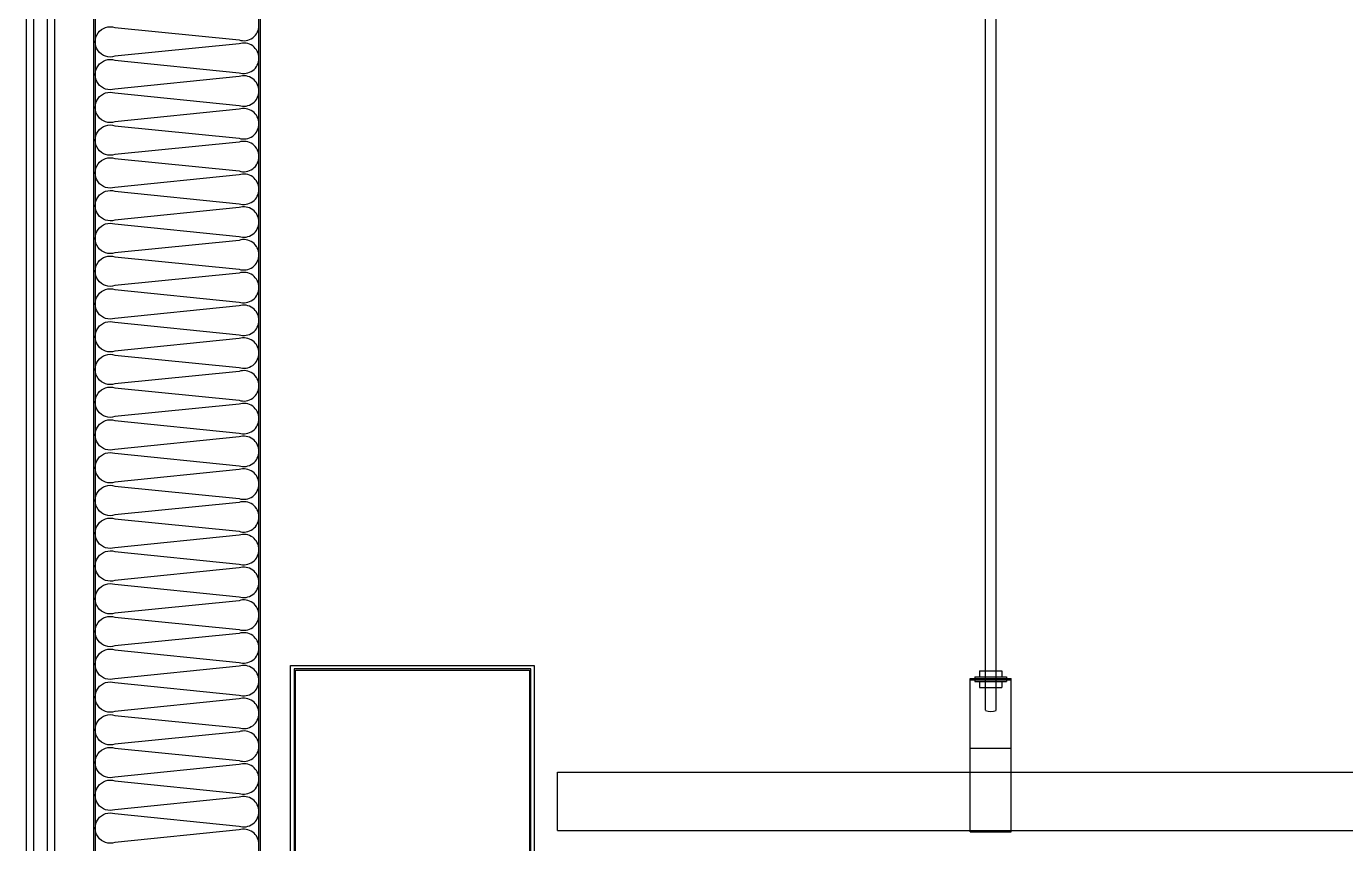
# Model space of a CAD drawing. Header units: millimetres. Extents: x 17311 to 801382, y -242618 to -104888.
# Drawn here: x 78795 to 79923, y -144866 to -144168 of the extents above; entities that cross this region are included whole.
import ezdxf

# ---------------------------------------------------------------- set-up
doc = ezdxf.new("R2010")
doc.units = ezdxf.units.MM
doc.header["$LTSCALE"] = 250
for name, color, linetype in [('A-ALU', 4, 'Continuous'), ('A-CEIL', 8, 'Continuous'), ('A-CEIL_EL', 8, 'Continuous'), ('A-WIN', 4, 'Continuous'), ('EGI', 6, 'Continuous'), ('ISL', 251, 'Continuous')]:
    doc.layers.add(name, color=color, linetype=linetype)

msp = doc.modelspace()

# ---------------------------------------------------------------- linework, layer by layer
at = {"layer": 'A-ALU', "elevation": 0}
msp.add_lwpolyline([(79225.3, -144908.1), (79240.3, -144908.1), (79240.3, -144898.1), (79239.1, -144898.1), (79239.1, -144906.9), (79226.5, -144906.9), (79226.5, -144716.9), (79024.1, -144716.9), (79024.1, -145216.9), (79006.5, -145216.9), (79006.5, -145206.9), (78995.3, -145206.9), (78995.3, -145208.1), (79005.3, -145208.1), (79005.3, -145218.1), (79025.3, -145218.1), (79025.3, -144718.1), (79225.3, -144718.1)], close=True, dxfattribs=at)
at = {"layer": 'A-CEIL', "elevation": 0}
msp.add_lwpolyline([(79007.5, -145216.9), (79007.5, -145213.9), (79021.1, -145213.9), (79021.1, -144713.9), (79229.5, -144713.9), (79229.5, -144906.9)], dxfattribs=at)
at = {"layer": 'A-CEIL_EL'}
for p, q in [((79615.3, -144752.3), (79615.3, -143478.1)), ((79624.3, -144752.3), (79624.3, -143478.1)), ((79606.3, -144723.6), (79633.2, -144723.6)), ((79606.3, -144723.6), (79606.3, -144725.1)), ((79610.2, -144718.6), (79629.3, -144718.6)), ((79610.2, -144718.6), (79610.2, -144723.6)), ((79629.3, -144718.6), (79629.3, -144723.6)), ((79633.2, -144723.6), (79633.2, -144725.1)), ((79602.3, -144856.3), (79602.3, -144725.1)), ((79602.3, -144725.1), (79637.3, -144725.1)), ((79602.3, -144726.3), (79637.3, -144726.3)), ((79606.3, -144726.3), (79606.3, -144727.8)), ((79606.3, -144727.8), (79633.2, -144727.8)), ((79610.2, -144727.8), (79610.2, -144732.8)), ((79610.2, -144732.8), (79629.3, -144732.8)), ((79615.3, -144752.3), (79615.3, -144732.8)), ((79624.3, -144752.3), (79624.3, -144732.8)), ((79629.3, -144727.8), (79629.3, -144732.8)), ((79633.2, -144726.3), (79633.2, -144727.8)), ((79637.3, -144856.3), (79637.3, -144725.1)), ((79602.3, -144784.6), (79637.3, -144784.6)), ((79249.4, -144805.1), (109304.7, -144805.1, 0)), ((79249.4, -144855.1), (79249.4, -144805.1)), ((79602.3, -144805.1), (79637.3, -144805.1)), ((79249.4, -144855.1), (109304.7, -144855.1, 0)), ((79602.3, -144855.1), (79637.3, -144855.1)), ((79602.3, -144856.3), (79637.3, -144856.3))]:
    msp.add_line(p, q, dxfattribs=at)
msp.add_arc((79619.8, -144740.8), 12.4, 248.715, 291.285, dxfattribs=at)
at = {"layer": 'A-WIN', "elevation": 0}
for points in [[(78801.3, -145179.6, -0.414214), (78800.3, -145180.6), (78796.3, -145180.6, -0.414214), (78795.3, -145179.6), (78795.3, -142609.1, -0.414214), (78796.3, -142608.1), (78800.3, -142608.1, -0.414214), (78801.3, -142609.1)], [(78819.3, -145179.6, -0.414214), (78818.3, -145180.6), (78814.3, -145180.6, -0.414214), (78813.3, -145179.6), (78813.3, -142609.1, -0.414214), (78814.3, -142608.1), (78818.3, -142608.1, -0.414214), (78819.3, -142609.1)]]:
    msp.add_lwpolyline(points, format="xyb", close=True, dxfattribs=at)
at = {"layer": 'EGI', "color": 8}
for p, q in [((78994.1, -145128.1), (78994.1, -142670.6)), ((78995.3, -145128.1), (78995.3, -142670.6))]:
    msp.add_line(p, q, dxfattribs=at)
at = {"layer": 'EGI', "elevation": 0}
msp.add_lwpolyline([(78852.9, -142641.8, -0.414214), (78854.1, -142640.6), (78994.1, -142640.6, -0.414214), (78995.3, -142641.8), (78995.3, -142670.6), (78994.1, -142670.6), (78994.1, -142641.8), (78854.1, -142641.8), (78854.1, -145146.9), (78994.1, -145146.9), (78994.1, -145128.1), (78995.3, -145128.1), (78995.3, -145146.9, -0.414214), (78994.1, -145148.1), (78854.1, -145148.1, -0.414214), (78852.9, -145146.9), (78852.9, -142641.8)], format="xyb", dxfattribs=at)
at = {"layer": 'ISL', "elevation": 0}
msp.add_lwpolyline([(78994.1, -144866.9, 0.509267), (78977.1, -144854.6), (78871, -144865.3, -1.372593), (78871, -144840.6), (78977.1, -144851.3, 0.509267), (78994.1, -144838.9, 0.509267), (78977.1, -144826.6), (78871, -144837.3, -1.372593), (78871, -144812.6), (78977.1, -144823.3, 0.509267), (78994.1, -144810.9, 0.509267), (78977.1, -144798.6), (78871, -144809.3, -1.372593), (78871, -144784.6), (78977.1, -144795.3, 0.509267), (78994.1, -144782.9, 0.509267), (78977.1, -144770.6), (78871, -144781.3, -1.372593), (78871, -144756.6), (78977.1, -144767.3, 0.509267), (78994.1, -144754.9, 0.509267), (78977.1, -144742.6), (78871, -144753.3, -1.372593), (78871, -144728.6), (78977.1, -144739.3, 0.509267), (78994.1, -144726.9, 0.509267), (78977.1, -144714.6), (78871, -144725.3, -1.372593), (78871, -144700.6), (78977.1, -144711.3, 0.509267), (78994.1, -144698.9, 0.509267), (78977.1, -144686.6), (78871, -144697.3, -1.372593), (78871, -144672.6), (78977.1, -144683.3, 0.509267), (78994.1, -144670.9, 0.509267), (78977.1, -144658.6), (78871, -144669.3, -1.372593), (78871, -144644.6), (78977.1, -144655.3, 0.509267), (78994.1, -144642.9, 0.509267), (78977.1, -144630.6), (78871, -144641.3, -1.372593), (78871, -144616.6), (78977.1, -144627.3, 0.509267), (78994.1, -144614.9, 0.509267), (78977.1, -144602.6), (78871, -144613.3, -1.372593), (78871, -144588.6), (78977.1, -144599.3, 0.509267), (78994.1, -144586.9, 0.509267), (78977.1, -144574.6), (78871, -144585.3, -1.372593), (78871, -144560.6), (78977.1, -144571.3, 0.509267), (78994.1, -144558.9, 0.509267), (78977.1, -144546.6), (78871, -144557.3, -1.372593), (78871, -144532.6), (78977.1, -144543.3, 0.509267), (78994.1, -144530.9, 0.509267), (78977.1, -144518.6), (78871, -144529.3, -1.372593), (78871, -144504.6), (78977.1, -144515.3, 0.509267), (78994.1, -144502.9, 0.509267), (78977.1, -144490.6), (78871, -144501.3, -1.372593), (78871, -144476.6), (78977.1, -144487.3, 0.509267), (78994.1, -144474.9, 0.509267), (78977.1, -144462.6), (78871, -144473.3, -1.372593), (78871, -144448.6), (78977.1, -144459.3, 0.509267), (78994.1, -144446.9, 0.509267), (78977.1, -144434.6), (78871, -144445.3, -1.372593), (78871, -144420.6), (78977.1, -144431.3, 0.509267), (78994.1, -144418.9, 0.509267), (78977.1, -144406.6), (78871, -144417.3, -1.372593), (78871, -144392.6), (78977.1, -144403.3, 0.509267), (78994.1, -144390.9, 0.509267), (78977.1, -144378.6), (78871, -144389.3, -1.372593), (78871, -144364.6), (78977.1, -144375.3, 0.509267), (78994.1, -144362.9, 0.509267), (78977.1, -144350.6), (78871, -144361.3, -1.372593), (78871, -144336.6), (78977.1, -144347.3, 0.509267), (78994.1, -144334.9, 0.509267), (78977.1, -144322.6), (78871, -144333.3, -1.372593), (78871, -144308.6), (78977.1, -144319.3, 0.509267), (78994.1, -144306.9, 0.509267), (78977.1, -144294.6), (78871, -144305.3, -1.372593), (78871, -144280.6), (78977.1, -144291.3, 0.509267), (78994.1, -144278.9, 0.509267), (78977.1, -144266.6), (78871, -144277.3, -1.372593), (78871, -144252.6), (78977.1, -144263.3, 0.509267), (78994.1, -144250.9, 0.509267), (78977.1, -144238.6), (78871, -144249.3, -1.372593), (78871, -144224.6), (78977.1, -144235.3, 0.509267), (78994.1, -144222.9, 0.509267), (78977.1, -144210.6), (78871, -144221.3, -1.372593), (78871, -144196.6), (78977.1, -144207.3, 0.509267), (78994.1, -144194.9, 0.509267), (78977.1, -144182.6), (78871, -144193.3, -1.372593), (78871, -144168.6), (78977.1, -144179.3, 0.509267), (78994.1, -144166.9, 0.509267)], format="xyb", dxfattribs=at)

doc.saveas('drawing.dxf')
